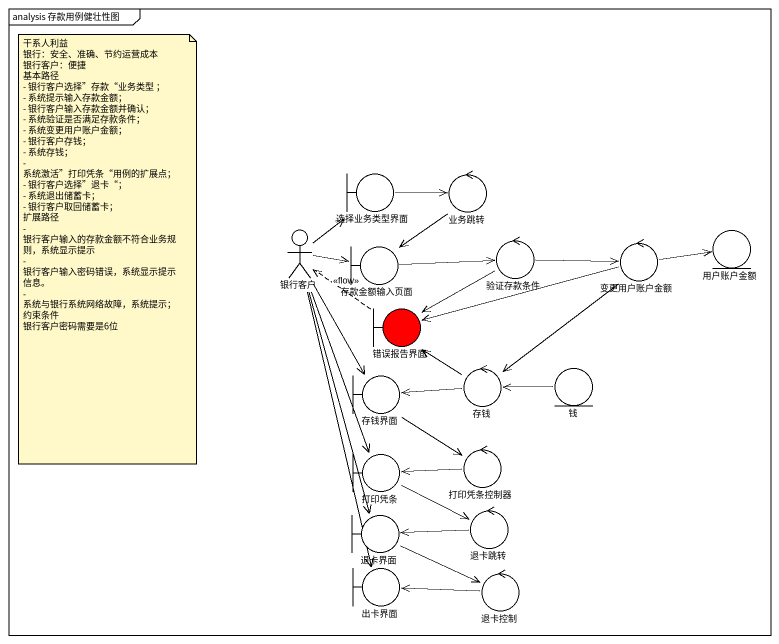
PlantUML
@startuml
mainframe analysis 存款用例健壮性图
boundary 选择业务类型界面
control 业务跳转
actor 银行客户
control 验证存款条件
control 变更用户账户金额
entity 用户账户金额
boundary 存款金额输入页面
boundary 错误报告界面 #FF0000
boundary 存钱界面
control 存钱
entity 钱
boundary 打印凭条
control 打印凭条控制器
boundary 退卡界面
control 退卡跳转
boundary 出卡界面
control 退卡控制
选择业务类型界面 -right-> 业务跳转
业务跳转 --> 存款金额输入页面
银行客户 -up-> 选择业务类型界面
银行客户 -right-> 存款金额输入页面
银行客户 --> 存钱界面
银行客户 --> 打印凭条
银行客户 --> 退卡界面
银行客户 --> 出卡界面
验证存款条件 -right-> 变更用户账户金额
验证存款条件 -left-> 错误报告界面
变更用户账户金额 -right-> 用户账户金额
变更用户账户金额 -left-> 错误报告界面
变更用户账户金额 --> 存钱
存款金额输入页面 -right-> 验证存款条件
错误报告界面 .up.> 银行客户 : <<flow>>
存钱界面 --> 打印凭条控制器
存钱 -up-> 错误报告界面
存钱 -left-> 存钱界面
钱 -left-> 存钱
打印凭条 -right-> 退卡跳转
打印凭条控制器 -left-> 打印凭条
退卡界面 -right-> 退卡控制
退卡跳转 -left-> 退卡界面
退卡控制 -left-> 出卡界面
note as N1
  干系人利益
  银行：安全、准确、节约运营成本
  银行客户：便捷
  基本路径
  - 银行客户选择”存款“业务类型 ；
  - 系统提示输入存款金额；
  - 银行客户输入存款金额并确认；
  - 系统验证是否满足存款条件；
  - 系统变更用户账户金额；
  - 银行客户存钱；
  - 系统存钱；
  - 系统激活”打印凭条“用例的扩展点；
  - 银行客户选择”退卡“；
  - 系统退出储蓄卡；
  - 银行客户取回储蓄卡；
  扩展路径
  - 银行客户输入的存款金额不符合业务规则，系统显示提示
  - 银行客户输入密码错误，系统显示提示信息。
  - 系统与银行系统网络故障，系统提示；
  约束条件
  银行客户密码需要是6位
end note
@enduml
